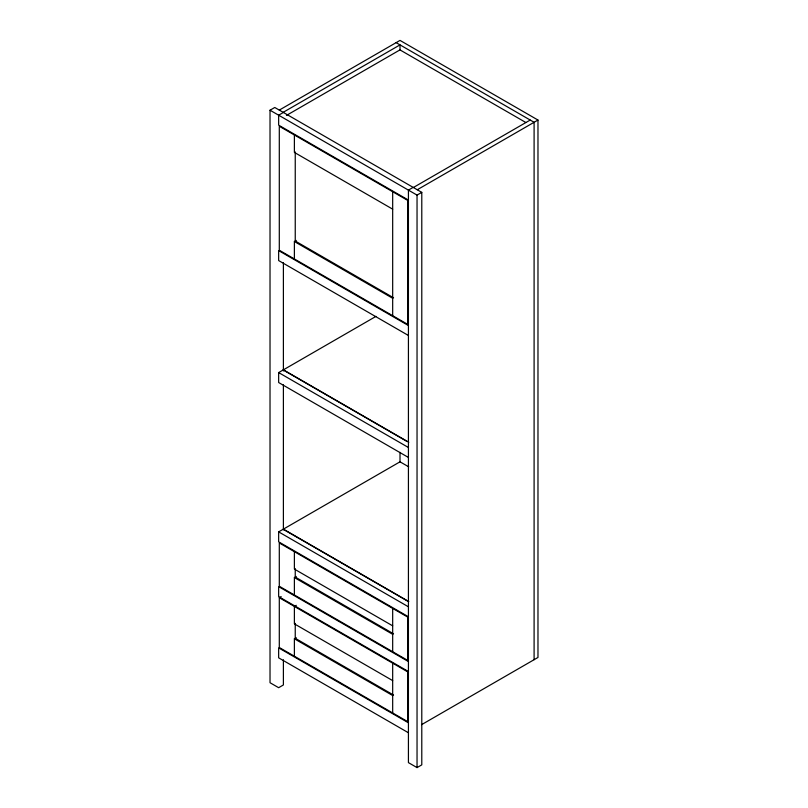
<?xml version="1.0" encoding="UTF-8"?>
<svg xmlns="http://www.w3.org/2000/svg" width="808" height="808" viewBox="0 0 808 808"><rect width="100%" height="100%" fill="white"/><g stroke="black" fill="none" stroke-linecap="round" stroke-linejoin="round"><path stroke-width="1.21" d="M283.396 659.742L283.396 684.962L278.649 687.699L270.024 682.72L270.024 110.221L274.771 107.484L421.786 192.365L421.786 764.863L417.039 767.6L408.424 762.621L408.424 190.122L413.161 187.385M279.295 110.09L400.011 40.4L537.976 120.049L537.976 657.46L421.625 724.635M283.174 112.332L400.011 44.884L400.011 49.924L525.877 122.523M283.396 112.463L278.649 115.201L278.649 125.149L408.424 200.081M286.456 115.423L400.011 49.864M294.385 258.944L294.385 241.521L296.284 240.431M413.373 187.507L530.21 120.049M417.261 189.749L537.976 120.049M270.024 110.221L417.039 195.102L421.786 192.365M408.424 457.449L278.649 382.527L278.649 372.579L375.993 316.372M408.424 616.756L278.649 541.835L278.649 531.876L400.011 461.812L408.696 466.822M294.385 594.981L294.385 577.558L296.284 576.457M279.295 597.718L407.777 671.892L407.777 721.675L279.295 647.501L279.295 597.718L281.194 596.617M296.284 605.333L294.385 606.424L294.385 623.857L392.678 680.609M294.385 656.207L294.385 638.785L296.284 637.694M396.132 42.642L534.098 122.291L534.098 659.702M392.678 209.161L294.385 152.409L294.385 134.987M393.546 297.778L295.243 241.026L295.243 151.914M294.385 241.521L392.678 298.273M408.424 325.533L278.649 250.611L278.649 260.56L408.424 335.482M283.396 369.832L408.798 442.239M283.174 369.963L406.868 441.37M278.649 372.579L408.424 447.501M283.396 529.139L408.798 601.546M283.174 529.27L407.949 601.303M278.649 531.876L408.424 606.798M392.678 625.846L294.385 569.095L294.385 551.672M393.546 633.805L295.243 577.053L295.243 568.59M294.385 577.558L392.678 634.31M408.424 661.56L278.649 586.638L278.649 596.597L408.424 671.519M393.546 695.042L295.243 638.29L295.243 623.352M294.385 638.785L392.678 695.536M408.424 722.796L278.649 647.875L278.649 657.833L408.424 732.755M417.039 195.102L417.039 767.6M400.011 452.349L400.011 462.439M392.678 191.738L392.678 315.696M392.678 608.424L392.678 651.733M392.678 663.176L392.678 712.959M283.396 262.519L283.396 370.973M283.396 384.84L283.396 529.856M407.777 200.445L279.295 126.27L279.295 250.238L407.777 324.412L407.777 200.445M407.777 617.13L279.295 542.956L279.295 586.265L407.777 660.439L407.777 617.13"/></g></svg>
